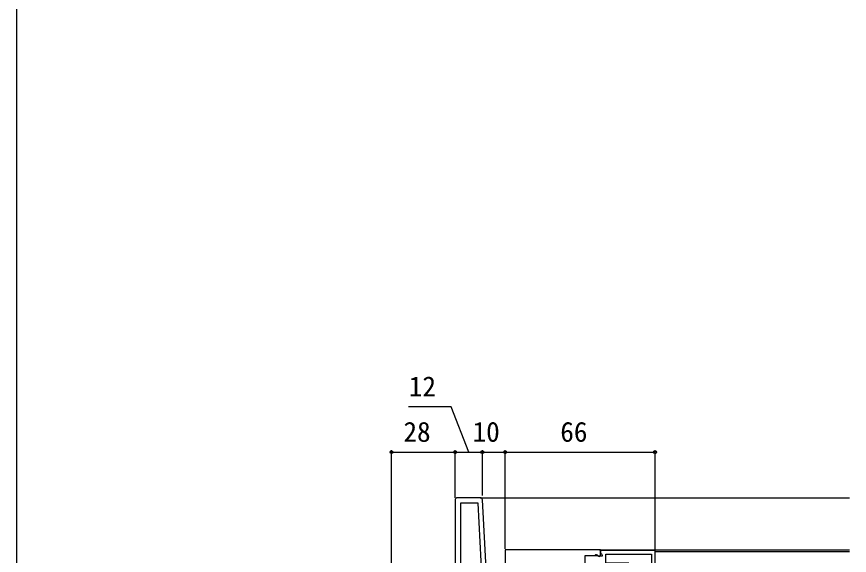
# Model space of a CAD drawing. Units: millimetres, scale not verified. Extents: x -525 to 525, y -783 to 778.
# Drawn here: x -525 to -158.5, y -308.1 to -70.8 of the extents above; entities that cross this region are included whole.
import ezdxf
from ezdxf.enums import TextEntityAlignment as Align

# ---------------------------------------------------------------- set-up
doc = ezdxf.new("R2010")
doc.units = ezdxf.units.MM
doc.header["$LTSCALE"] = 4
for name, color, linetype in [('0-3_YKK_11', 7, 'Continuous'), ('0-5_YKK_12', 2, 'Continuous'), ('0-8_YKK_D', 6, 'Continuous'), ('0-9_YKK_ZWAK', 7, 'Continuous')]:
    doc.layers.add(name, color=color, linetype=linetype)
doc.styles.add('ＭＳ ゴシック', font='')
doc.styles.get('ＭＳ ゴシック').set_extended_font_data('MS Gothic')

msp = doc.modelspace()

# ---------------------------------------------------------------- linework, layer by layer
at = {"layer": '0-3_YKK_11'}
msp.add_line((-320.949, -282.7), (-331, -282.7), dxfattribs=at)
for points in [[(-332, -283.7), (-332, -344.3), (-360, -344.3), (-360, -347.7), (-358.1, -347.7), (-357.6, -347.2), (-357.1, -346.7), (-332, -346.7), (-332, -397.7), (-330.5, -397.7), (-330.5, -410.2), (-332, -410.2), (-332, -412.7), (-328, -412.7), (-328, -397.7), (-276, -397.7), (-276, -395.9), (-278, -395.9), (-278, -387.7), (-281.3, -387.7)], [(-303.174, -333.915), (-308.8, -334.907), (-308.8, -330.1), (-303.444, -330.1), (-302.576, -330.642), (-302, -330.323), (-302, -327.7), (-317.642, -327.7), (-319.95, -283.648)], [(-268, -305.7), (-310, -305.7), (-310, -325.566), (-310.077, -325.7), (-306.659, -328.604), (-306.141, -327.995), (-308.861, -325.684)], [(-269.174, -311.915), (-274.8, -312.907), (-274.8, -308.1), (-269.444, -308.1), (-268.576, -308.642), (-268, -308.322), (-268, -305.7)], [(-244, -336.7), (-244, -305.9), (-268, -305.9), (-268, -307), (-267.65, -307.477), (-267.3, -307.954), (-267.3, -308.5), (-268.7, -308.5), (-269.1, -308.3)], [(-265.7, -307.5), (-245.6, -307.5), (-245.6, -317.5), (-253.4, -317.5), (-253.4, -313.7)], [(-255.5, -311.6), (-265.7, -311.6), (-265.7, -307.5)]]:
    msp.add_lwpolyline(points, dxfattribs=at)
msp.add_lwpolyline([(-319.644, -327.7), (-321.877, -285.1), (-329.6, -285.1), (-329.6, -327.7)], close=True, dxfattribs=at)
for centre, start, end in [((-331, -283.7), 90.00001, 179.99999), ((-320.949, -283.7), 3.00003, 90), ((-269.9, -308.9), 36.86989, 128.08672)]:
    msp.add_arc(centre, 1, start, end, dxfattribs=at)
at = {"layer": '0-5_YKK_12'}
for p, q in [((-320.949, -282.7), (-158.5, -282.7)), ((-268.5, -305.7), (-158.5, -305.7)), ((-244, -306.4), (-158.5, -306.4))]:
    msp.add_line(p, q, dxfattribs=at)
at = {"layer": '0-8_YKK_D'}
for p, q in [((-360, -343.8), (-360, -261.7)), ((-360, -262.7), (-332, -262.7)), ((-332, -282.7), (-332, -261.7)), ((-332, -282.7), (-332, -261.7)), ((-332, -262.7), (-320, -262.7)), ((-320, -281.7), (-320, -261.7)), ((-320, -281.7), (-320, -261.7)), ((-320, -262.7), (-310, -262.7)), ((-310, -305.2), (-310, -261.7)), ((-310, -305.2), (-310, -261.7)), ((-310, -262.7), (-244, -262.7)), ((-244, -305.4), (-244, -261.7))]:
    msp.add_line(p, q, dxfattribs=at)
msp.add_lwpolyline([(-326, -262.7), (-333.824, -242.7), (-352.552, -242.7)], dxfattribs=at)
for centre in [(-360, -262.7), (-332, -262.7), (-332, -262.7), (-320, -262.7), (-320, -262.7), (-310, -262.7), (-310, -262.7), (-244, -262.7)]:
    msp.add_circle(centre, 0.637, dxfattribs=at)
at = {"layer": '0-9_YKK_ZWAK'}
msp.add_line((-525, 747.3), (-525, -782.7), dxfattribs=at)

# ---------------------------------------------------------------- texts
at = {"layer": '0-8_YKK_D', "style": 'ＭＳ ゴシック'}
for s, p in [('12', (-352.393, -240.7)), ('28', (-354.761, -260.7)), ('10', (-324.341, -260.7)), ('66', (-285.727, -260.7))]:
    msp.add_text(s, height=8.798, dxfattribs=at).set_placement(p, align=Align.BOTTOM_LEFT)

doc.saveas('drawing.dxf')
